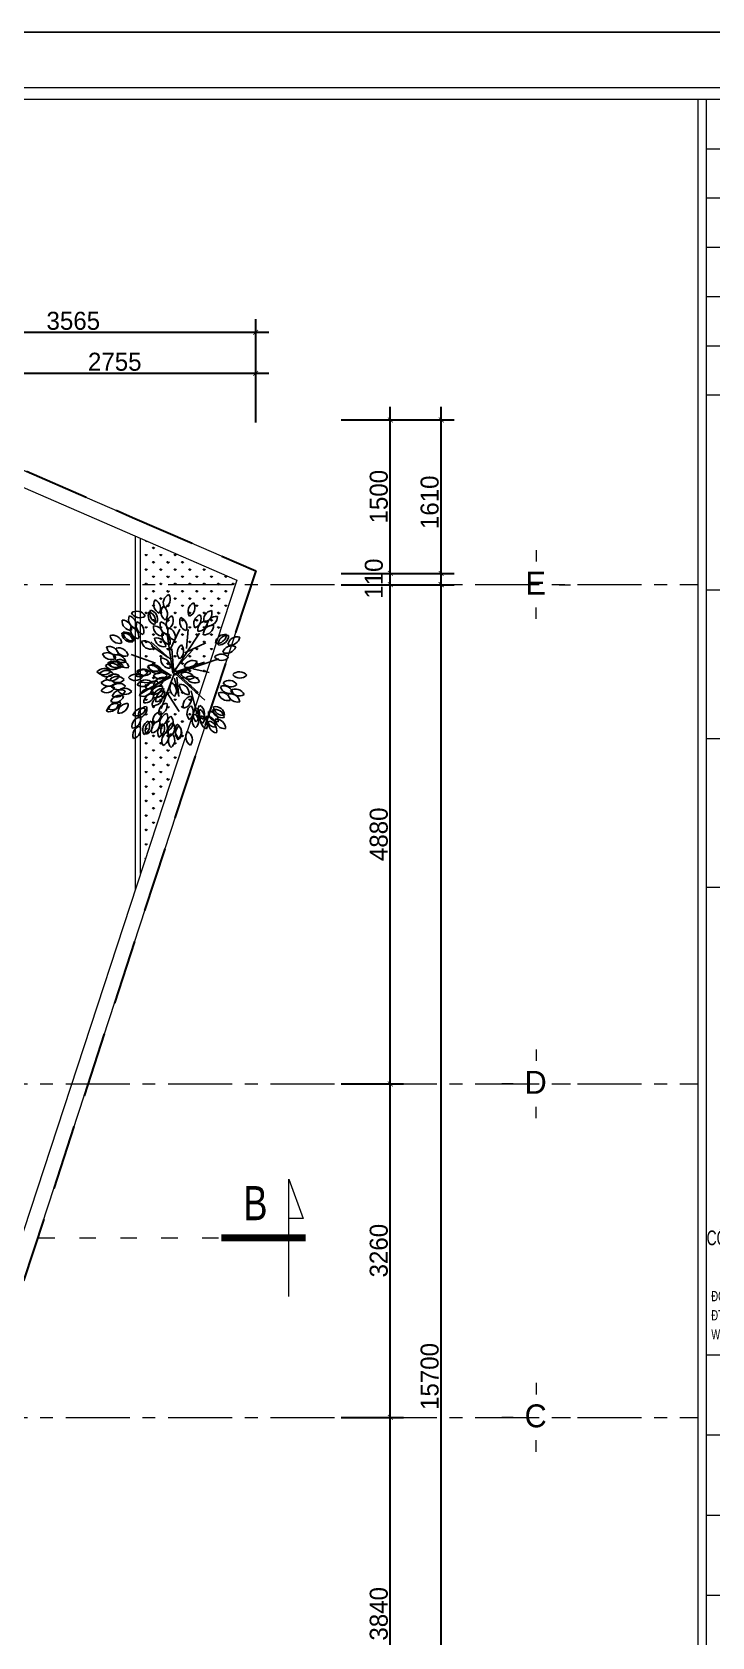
# Model space of a CAD drawing. Header units: millimetres. Extents: x 1832547 to 2001569, y -558009 to -417808.
# Drawn here: x 1899628 to 1906269, y -476381 to -460694 of the extents above; entities that cross this region are included whole.
import ezdxf
from ezdxf.enums import TextEntityAlignment as Align

# ---------------------------------------------------------------- set-up
doc = ezdxf.new("R2010")
doc.units = ezdxf.units.MM
doc.header["$MEASUREMENT"] = 0
for name, pattern in [('ACAD_ISO03W100', [30, 12, -18]), ('CENTER', [2, 1.25, -0.25, 0.25, -0.25]), ('HIDDEN', [9.525, 6.35, -3.175])]:
    doc.linetypes.add(name, pattern=pattern)
doc.layers.get('0').update_dxf_attribs({"linetype": 'CONTINUOUS'})
doc.layers.get('DEFPOINTS').update_dxf_attribs({"linetype": 'CONTINUOUS'})
for name, color, linetype, lineweight in [('AUDIT_I_120404221301-0', 7, 'CONTINUOUS', 15), ('AUDIT_I_160126172308-0', 7, 'CONTINUOUS', 5), ('CA. TUONG', 30, 'CONTINUOUS', 30), ('CA.cat 30', 30, 'CONTINUOUS', 35), ('CA.dim 08', 8, 'CONTINUOUS', 13), ('CA.noi that 15', 15, 'CONTINUOUS', 9), ('CA.thay 145', 145, 'CONTINUOUS', 18), ('CA.tim 67', 67, 'CENTER', 9), ('CA.vat lieu 08', 8, 'CONTINUOUS', 5), ('CA.vat lieu 179', 179, 'CONTINUOUS', 5)]:
    doc.layers.add(name, color=color, linetype=linetype, lineweight=lineweight)
doc.layers.add('CAY', color=94, linetype='CONTINUOUS')
doc.styles.add('CA.JSC1', font='Vhavan.ttf', dxfattribs={"width": 0.8})
doc.styles.get("Standard").update_dxf_attribs({"font": 'roman.shx'})
doc.styles.add('VH01-VNAVANTH', font='Vhavan.ttf', dxfattribs={"width": 0.8})
doc.styles.add('VH02-VNARIALH', font='Vharial.ttf', dxfattribs={"width": 0.8})
doc.dimstyles.new('CA 80', dxfattribs={"dimscale": 0.8, "dimtxt": 220, "dimasz": 60, "dimexe": 160, "dimexo": 0, "dimgap": 30, "dimtad": 1, "dimdec": 0, "dimrnd": 5, "dimzin": 0, "dimdsep": 46, "dimtxsty": 'Standard', "dimblk": 'ARCHTICK', "dimcen": 0.09, "dimdle": 160, "dimclrd": 256, "dimclre": 256, "dimclrt": 255, "dimadec": 0, "dimazin": 0, "dimtfac": 1, "dimtdec": 0, "dimtix": 1, "dimtmove": 2, "dimatfit": 3, "dimldrblk": 'DOT', "dimfxl": 600, "dimfxlon": 1, "dimtolj": 1, "dimtzin": 0, "dimarcsym": 0})

# ---------------------------------------------------------------- blocks, each defined once
blk = doc.blocks.new('A$C2d76a15f')
at = {"color": 4, "linetype": 'Continuous', "lineweight": 18}
blk.add_line((27498, 19313), (1212, 19313), dxfattribs=at)
for p, q in [((27405, 19220), (1306, 19220)), ((24743, 18820), (27405, 18820)), ((24743, 18421), (27405, 18421)), ((24743, 16824), (27405, 16824)), ((24743, 15245), (27405, 15245)), ((24743, 14039), (27405, 14039)), ((24743, 12834), (27405, 12834)), ((24743, 9041), (27405, 9041)), ((24743, 8392), (27405, 8392)), ((24743, 7742), (26405, 7742)), ((24743, 7093), (26405, 7093))]:
    blk.add_line(p, q)
at = {"linetype": 'Continuous', "lineweight": 18, "ltscale": 100}
for p, q in [((24677, 546), (24677, 19220)), ((24743, 546), (24743, 19220))]:
    blk.add_line(p, q, dxfattribs=at)
at = {"color": 8}
for p, q in [((24743, 18022), (27405, 18022)), ((24743, 17622), (27405, 17622)), ((24743, 17223), (27405, 17223))]:
    blk.add_line(p, q, dxfattribs=at)
at = {"layer": 'DEFPOINTS', "ltscale": 600}
blk.add_line((0, 19765), (27951, 19765), dxfattribs=at)
at = {"color": 140, "linetype": 'Continuous', "lineweight": 18, "style": 'VH01-VNAVANTH', "width": 0.7}
blk.add_text('c«ng ty tnhh t\xad vÊn thiÕt kÕ vµ x©y dùng', height=119.79, dxfattribs=at).set_placement((26074, 9930), align=Align.CENTER)
at = {"color": 8, "linetype": 'Continuous', "lineweight": 18, "style": 'VH02-VNARIALH', "width": 0.65}
for s, p in [('®c: ngâ 438, tæ 7, ph\xadêng yªn ninh, tp.yªn b¸i, tØnh yªn b¸i', (24783, 9476)), ('®t: 0948.920.285 - 0968.00.66.68', (24783, 9321)), ('web: sieuthibanve.com - email: namphonghouse@gmail.com', (24783, 9166))]:
    blk.add_text(s, height=83.19, dxfattribs=at).set_placement(p)
blk = doc.blocks.new('_ArchTick')
at = {"color": 1, "linetype": 'ByBlock', "const_width": 0.15}
blk.add_lwpolyline([(-0.5, -0.5), (0.5, 0.5)], dxfattribs=at)
blk = doc.blocks.new('*D785')
at = {"layer": 'CA.dim 08', "lineweight": -2, "transparency": 16777216}
for p, q in [((1903127, -478203), (1903127, -474107)), ((1902647, -474235), (1903255, -474235)), ((1902647, -478075), (1903255, -478075))]:
    blk.add_line(p, q, dxfattribs=at)
at = {"layer": 'DEFPOINTS', "color": 0, "transparency": 16777216}
for p in [(1902534, -474235), (1903127, -474235), (1902534, -478075)]:
    blk.add_point(p, dxfattribs=at)
at = {"layer": 'CA.dim 08', "lineweight": -2, "transparency": 16777216, "xscale": 48, "yscale": 48, "zscale": 48}
for p, rotation in [((1903127, -474235), 90), ((1903127, -478075), 270)]:
    blk.add_blockref('_ArchTick', p, dxfattribs=dict(at, rotation=rotation))
at = {"layer": 'CA.dim 08', "color": 255, "transparency": 16777216, "insert": (1903015, -476155), "char_height": 176, "attachment_point": 5, "rotation": 90}
blk.add_mtext('\\A1;3840', dxfattribs=at)
blk = doc.blocks.new('_DOT')
at = {"color": 1, "linetype": 'ByBlock'}
blk.add_line((-0.5, 0), (-1, 0), dxfattribs=at)
at = {"color": 1, "linetype": 'ByBlock', "const_width": 0.5}
blk.add_lwpolyline([(-0.25, 0, 1), (0.25, 0, 1)], format="xyb", close=True, dxfattribs=at)
blk = doc.blocks.new('*D787')
at = {"layer": 'CA.dim 08', "lineweight": -2, "transparency": 16777216}
for p, q in [((1903127, -474363), (1903127, -470847)), ((1902647, -470975), (1903255, -470975)), ((1902647, -474235), (1903255, -474235))]:
    blk.add_line(p, q, dxfattribs=at)
at = {"layer": 'DEFPOINTS', "color": 0, "transparency": 16777216}
for p in [(1902534, -470975), (1903127, -470975), (1902534, -474235)]:
    blk.add_point(p, dxfattribs=at)
at = {"layer": 'CA.dim 08', "lineweight": -2, "transparency": 16777216, "xscale": 48, "yscale": 48, "zscale": 48}
for p, rotation in [((1903127, -470975), 90), ((1903127, -474235), 270)]:
    blk.add_blockref('_ArchTick', p, dxfattribs=dict(at, rotation=rotation))
at = {"layer": 'CA.dim 08', "color": 255, "transparency": 16777216, "insert": (1903015, -472605), "char_height": 176, "attachment_point": 5, "rotation": 90}
blk.add_mtext('\\A1;3260', dxfattribs=at)
blk = doc.blocks.new('*D788')
at = {"layer": 'CA.dim 08', "lineweight": -2, "transparency": 16777216}
for p, q in [((1903127, -466223), (1903127, -465857)), ((1902647, -465985), (1903255, -465985)), ((1902647, -466095), (1903255, -466095))]:
    blk.add_line(p, q, dxfattribs=at)
at = {"layer": 'DEFPOINTS', "color": 0, "transparency": 16777216}
for p in [(1902534, -465985), (1903127, -465985), (1902534, -466095)]:
    blk.add_point(p, dxfattribs=at)
at = {"layer": 'CA.dim 08', "lineweight": -2, "transparency": 16777216, "xscale": 48, "yscale": 48, "zscale": 48}
for p, rotation in [((1903127, -465985), 90), ((1903127, -466095), 270)]:
    blk.add_blockref('_ArchTick', p, dxfattribs=dict(at, rotation=rotation))
at = {"layer": 'CA.dim 08', "color": 255, "transparency": 16777216, "insert": (1902967, -466036), "char_height": 176, "attachment_point": 5, "rotation": 90}
blk.add_mtext('\\A1;110', dxfattribs=at)
blk = doc.blocks.new('*D789')
at = {"layer": 'CA.dim 08', "lineweight": -2, "transparency": 16777216}
for p, q in [((1903144, -464485), (1903752, -464485)), ((1903624, -466223), (1903624, -464357)), ((1903144, -466095), (1903752, -466095))]:
    blk.add_line(p, q, dxfattribs=at)
at = {"layer": 'DEFPOINTS', "color": 0, "transparency": 16777216}
for p in [(1902534, -464485), (1903624, -464485), (1902534, -466095)]:
    blk.add_point(p, dxfattribs=at)
at = {"layer": 'CA.dim 08', "lineweight": -2, "transparency": 16777216, "xscale": 48, "yscale": 48, "zscale": 48}
for p, rotation in [((1903624, -464485), 90), ((1903624, -466095), 270)]:
    blk.add_blockref('_ArchTick', p, dxfattribs=dict(at, rotation=rotation))
at = {"layer": 'CA.dim 08', "color": 255, "transparency": 16777216, "insert": (1903512, -465290), "char_height": 176, "attachment_point": 5, "rotation": 90}
blk.add_mtext('\\A1;1610', dxfattribs=at)
blk = doc.blocks.new('*D790')
at = {"layer": 'CA.dim 08', "lineweight": -2, "transparency": 16777216}
for p, q in [((1903624, -481813), (1903624, -465857)), ((1903144, -465985), (1903752, -465985)), ((1903144, -481685), (1903752, -481685))]:
    blk.add_line(p, q, dxfattribs=at)
at = {"layer": 'DEFPOINTS', "color": 0, "transparency": 16777216}
for p in [(1902534, -465985), (1903624, -465985), (1902534, -481685)]:
    blk.add_point(p, dxfattribs=at)
at = {"layer": 'CA.dim 08', "lineweight": -2, "transparency": 16777216, "xscale": 48, "yscale": 48, "zscale": 48}
for p, rotation in [((1903624, -465985), 90), ((1903624, -481685), 270)]:
    blk.add_blockref('_ArchTick', p, dxfattribs=dict(at, rotation=rotation))
at = {"layer": 'CA.dim 08', "color": 255, "transparency": 16777216, "insert": (1903512, -473835), "char_height": 176, "attachment_point": 5, "rotation": 90}
blk.add_mtext('\\A1;15700', dxfattribs=at)
blk = doc.blocks.new('*D792')
at = {"layer": 'CA.dim 08', "lineweight": -2, "transparency": 16777216}
for p, q in [((1898248, -464085), (1898248, -463501)), ((1901812, -464085), (1901812, -463501)), ((1901940, -463629), (1898120, -463629))]:
    blk.add_line(p, q, dxfattribs=at)
at = {"layer": 'DEFPOINTS', "color": 0, "transparency": 16777216}
for p in [(1898248, -463629), (1898248, -464085), (1901812, -464085)]:
    blk.add_point(p, dxfattribs=at)
at = {"layer": 'CA.dim 08', "lineweight": -2, "transparency": 16777216, "xscale": 48, "yscale": 48, "zscale": 48, "rotation": 180}
blk.add_blockref('_ArchTick', (1898248, -463629), dxfattribs=at)
at = {"layer": 'CA.dim 08', "lineweight": -2, "transparency": 16777216, "xscale": 48, "yscale": 48, "zscale": 48}
blk.add_blockref('_ArchTick', (1901812, -463629), dxfattribs=at)
at = {"layer": 'CA.dim 08', "color": 255, "transparency": 16777216, "insert": (1900030, -463517), "char_height": 176, "attachment_point": 5}
blk.add_mtext('\\A1;3565', dxfattribs=at)
blk = doc.blocks.new('*D794')
at = {"layer": 'CA.dim 08', "lineweight": -2, "transparency": 16777216}
for p, q in [((1902647, -464485), (1903255, -464485)), ((1903127, -466113), (1903127, -464357)), ((1902647, -465985), (1903255, -465985))]:
    blk.add_line(p, q, dxfattribs=at)
at = {"layer": 'DEFPOINTS', "color": 0, "transparency": 16777216}
for p in [(1902534, -464485), (1903127, -464485), (1902534, -465985)]:
    blk.add_point(p, dxfattribs=at)
at = {"layer": 'CA.dim 08', "lineweight": -2, "transparency": 16777216, "xscale": 48, "yscale": 48, "zscale": 48}
for p, rotation in [((1903127, -464485), 90), ((1903127, -465985), 270)]:
    blk.add_blockref('_ArchTick', p, dxfattribs=dict(at, rotation=rotation))
at = {"layer": 'CA.dim 08', "color": 255, "transparency": 16777216, "insert": (1903015, -465235), "char_height": 176, "attachment_point": 5, "rotation": 90}
blk.add_mtext('\\A1;1500', dxfattribs=at)
blk = doc.blocks.new('*D805')
at = {"layer": 'CA.dim 08', "lineweight": -2, "transparency": 16777216}
for p, q in [((1903127, -471103), (1903127, -465967)), ((1902647, -466095), (1903255, -466095)), ((1902647, -470975), (1903255, -470975))]:
    blk.add_line(p, q, dxfattribs=at)
at = {"layer": 'DEFPOINTS', "color": 0, "transparency": 16777216}
for p in [(1902534, -466095), (1903127, -466095), (1902534, -470975)]:
    blk.add_point(p, dxfattribs=at)
at = {"layer": 'CA.dim 08', "lineweight": -2, "transparency": 16777216, "xscale": 48, "yscale": 48, "zscale": 48}
for p, rotation in [((1903127, -466095), 90), ((1903127, -470975), 270)]:
    blk.add_blockref('_ArchTick', p, dxfattribs=dict(at, rotation=rotation))
at = {"layer": 'CA.dim 08', "color": 255, "transparency": 16777216, "insert": (1903015, -468535), "char_height": 176, "attachment_point": 5, "rotation": 90}
blk.add_mtext('\\A1;4880', dxfattribs=at)
blk = doc.blocks.new('FDBNDFJKBNFJKDNBFD')
at = {"layer": 'CA.vat lieu 08'}
for p, q in [((664804, -453296), (664804, -453401)), ((664594, -453612), (664490, -453612)), ((665015, -453612), (665119, -453612)), ((664804, -453926), (664804, -453821))]:
    blk.add_line(p, q, dxfattribs=at)
blk = doc.blocks.new('*D821')
at = {"layer": 'CA.dim 08', "lineweight": -2, "transparency": 16777216}
for p, q in [((1899058, -464496), (1899058, -463901)), ((1901812, -464509), (1901812, -463901)), ((1898930, -464029), (1901940, -464029))]:
    blk.add_line(p, q, dxfattribs=at)
at = {"layer": 'DEFPOINTS', "color": 0, "transparency": 16777216}
for p in [(1901812, -464029), (1899058, -464496), (1901812, -465567)]:
    blk.add_point(p, dxfattribs=at)
at = {"layer": 'CA.dim 08', "lineweight": -2, "transparency": 16777216, "xscale": 48, "yscale": 48, "zscale": 48, "rotation": 180}
blk.add_blockref('_ArchTick', (1899058, -464029), dxfattribs=at)
at = {"layer": 'CA.dim 08', "lineweight": -2, "transparency": 16777216, "xscale": 48, "yscale": 48, "zscale": 48}
blk.add_blockref('_ArchTick', (1901812, -464029), dxfattribs=at)
at = {"layer": 'CA.dim 08', "color": 255, "transparency": 16777216, "insert": (1900435, -463917), "char_height": 176, "attachment_point": 5}
blk.add_mtext('\\A1;2755', dxfattribs=at)
blk = doc.blocks.new('A$C4E926DCA')
at = {"layer": 'CAY', "color": 96, "true_color": 0x00750e}
for p, q in [((334.8, 347.6), (374.5, 563)), ((374.5, 563), (371.8, 551.7)), ((334.8, 355.2), (194.7, 472.3)), ((340.1, 359), (234.3, 445.9)), ((345.4, 438.3), (318.9, 510.1)), ((329.5, 347.6), (363.9, 495)), ((337.4, 343.8), (504, 491.2)), ((342.7, 359), (369.2, 495)), ((345.4, 343.8), (432.6, 449.6)), ((424.7, 411.9), (456.4, 513.9)), ((247.5, 415.6), (139.1, 427)), ((443.2, 423.2), (527.8, 442.1)), ((443.2, 343.8), (535.8, 404.3)), ((258.1, 302.3), (160.3, 347.6)), ((340.1, 351.4), (186.7, 268.3)), ((229, 355.2), (318.9, 359)), ((313.6, 347.6), (229, 355.2)), ((332.2, 336.3), (266.1, 185.1)), ((321.6, 328.7), (287.2, 230.5)), ((316.3, 347.6), (313.6, 347.6)), ((321.6, 332.5), (321.6, 328.7)), ((329.5, 332.5), (369.2, 283.4)), ((366.5, 290.9), (332.2, 332.5)), ((337.4, 347.6), (451.2, 355.2)), ((340.1, 343.8), (512, 343.8)), ((406.2, 340.1), (496.1, 264.5)), ((414.1, 332.5), (477.6, 264.5)), ((305.7, 256.9), (321.6, 181.4)), ((369.2, 283.4), (366.5, 290.9)), ((395.6, 272), (451.2, 166.2))]:
    blk.add_line(p, q, dxfattribs=at)
for centre, radius, start, end in [((316.7, 652.3), 44.2, 143.51005, 236.52195), ((259.8, 641.7), 42.7, 322.16683, 59.94562), ((473, 630.3), 44.2, 108.51005, 201.52195), ((420.3, 654.2), 42.7, 287.16683, 24.94562), ((209.1, 624.7), 44.2, 173.51005, 266.52195), ((165.1, 587), 42.7, 352.16683, 89.94562), ((236.1, 637.4), 44.2, 158.51005, 251.52195), ((183.9, 612.3), 42.7, 337.16683, 74.94562), ((253, 595.1), 44.2, 168.51005, 261.52195), ((205.9, 561.4), 42.7, 347.16683, 84.94562), ((282.9, 604.9), 44.2, 148.51005, 241.52195), ((227.1, 589.3), 42.7, 327.16683, 64.94562), ((409.1, 581.4), 44.2, 143.51005, 236.52195), ((352.2, 570.8), 42.7, 322.16683, 59.94562), ((438.4, 608.3), 44.2, 118.51005, 211.52195), ((382.3, 622.7), 42.7, 297.16683, 34.94562), ((480.8, 578.6), 44.2, 98.51005, 191.52195), ((433, 611.3), 42.7, 277.16683, 14.94562), ((489.6, 571), 44.2, 103.51005, 196.52195), ((439.1, 599.4), 42.7, 282.16683, 19.94562), ((59.6, 505), 42.7, 2.16683, 99.94562), ((96.3, 549.8), 44.2, 183.51005, 276.52195), ((99.8, 476.5), 42.7, 7.16683, 104.94562), ((132.5, 524.3), 44.2, 188.51005, 281.52195), ((148.2, 544), 44.2, 173.51005, 266.52195), ((104.3, 506.3), 42.7, 352.16683, 89.94562), ((117.4, 509.1), 42.7, 357.16683, 94.94562), ((157.9, 550.5), 44.2, 178.51005, 271.52195), ((221.9, 582.2), 44.2, 173.51005, 266.52195), ((178, 544.5), 42.7, 352.16683, 89.94562), ((536.8, 517.3), 44.2, 98.51005, 191.52195), ((489, 550), 42.7, 277.16683, 14.94562), ((557.3, 490.7), 44.2, 93.51005, 186.52195), ((512.6, 527.4), 42.7, 272.16683, 9.94562), ((574.5, 540.7), 44.2, 98.51005, 191.52195), ((526.7, 573.4), 42.7, 277.16683, 14.94562), ((593.7, 518), 44.2, 83.51005, 176.52195), ((556, 561.9), 42.7, 262.16683, 359.94562), ((57, 463.8), 42.7, 17.16683, 114.94562), ((80.9, 516.5), 44.2, 198.51005, 291.52195), ((88.5, 425.9), 42.7, 27.16683, 124.94562), ((102.9, 481.9), 44.2, 208.51005, 301.52195), ((80.2, 460.3), 42.7, 12.16683, 109.94562), ((108.6, 510.7), 44.2, 193.51005, 286.52195), ((122.5, 417.7), 42.7, 37.16683, 134.94562), ((127, 475.4), 44.2, 218.51005, 311.52195), ((140.7, 419.2), 42.7, 37.16683, 134.94562), ((145.2, 476.9), 44.2, 218.51005, 311.52195), ((324, 444.1), 44.2, 158.51005, 251.52195), ((271.8, 419), 42.7, 337.16683, 74.94562), ((398.2, 423), 44.2, 118.51005, 211.52195), ((342.1, 437.4), 42.7, 297.16683, 34.94562), ((574.5, 464.3), 44.2, 73.51005, 166.52195), ((545, 514.1), 42.7, 252.16683, 349.94562), ((629, 444), 44.2, 68.51005, 161.52195), ((604, 496.2), 42.7, 247.16683, 344.94562), ((30.1, 346.8), 42.7, 37.16683, 134.94562), ((34.6, 404.5), 44.2, 218.51005, 311.52195), ((110, 386.7), 42.7, 47.16683, 144.94562), ((104.4, 444.3), 44.2, 228.51005, 321.52195), ((140.4, 395.7), 42.7, 52.16683, 149.94562), ((129.7, 452.6), 44.2, 233.51005, 326.52195), ((156.3, 369.6), 42.7, 57.16683, 154.94562), ((140.7, 425.4), 44.2, 238.51005, 331.52195), ((216.3, 369.5), 42.7, 82.16683, 179.94562), ((178.6, 413.4), 44.2, 263.51005, 356.52195), ((242.5, 362.3), 42.7, 7.16683, 104.94562), ((275.2, 410.1), 44.2, 188.51005, 281.52195), ((345.2, 421.4), 44.2, 158.51005, 251.52195), ((293, 396.4), 42.7, 337.16683, 74.94562), ((439.5, 364.2), 44.2, 58.51005, 151.52195), ((424, 420), 42.7, 237.16683, 334.94562), ((527.8, 390.4), 42.7, 202.16683, 299.94562), ((508.5, 335.7), 44.2, 23.51005, 116.52195), ((562.6, 451.3), 42.7, 207.16683, 304.94562), ((548.2, 395.2), 44.2, 28.51005, 121.52195), ((584.5, 336.4), 44.2, 68.51005, 161.52195), ((559.5, 388.6), 42.7, 247.16683, 344.94562), ((683.9, 336.9), 44.2, 68.51005, 161.52195), ((658.9, 389.1), 42.7, 247.16683, 344.94562), ((38.8, 265.9), 42.7, 52.16683, 149.94562), ((28.2, 322.8), 44.2, 233.51005, 326.52195), ((69.5, 303.3), 42.7, 52.16683, 149.94562), ((58.8, 360.2), 44.2, 233.51005, 326.52195), ((72.3, 301.7), 42.7, 42.16683, 139.94562), ((71.7, 359.6), 44.2, 223.51005, 316.52195), ((93.7, 274), 42.7, 62.16683, 159.94562), ((73.3, 328.2), 44.2, 243.51005, 336.52195), ((121.9, 270.7), 42.7, 57.16683, 154.94562), ((106.3, 326.4), 44.2, 238.51005, 331.52195), ((201.1, 254), 42.7, 82.16683, 179.94562), ((163.4, 298), 44.2, 263.51005, 356.52195), ((262.8, 306.7), 42.7, 37.16683, 134.94562), ((267.2, 364.5), 44.2, 218.51005, 311.52195), ((331.1, 258), 42.7, 97.16683, 194.94562), ((283.3, 290.7), 44.2, 278.51005, 11.52195), ((364.3, 288.2), 42.7, 137.16683, 234.94562), ((306.6, 282.5), 44.2, 318.51005, 51.52195), ((405.9, 340.5), 42.7, 187.16683, 284.94562), ((373.2, 292.7), 44.2, 8.51005, 101.52195), ((507.6, 327), 42.7, 177.16683, 274.94562), ((467.1, 285.6), 44.2, 358.51005, 91.52195), ((512, 361.7), 42.7, 197.16683, 294.94562), ((488.1, 309), 44.2, 18.51005, 111.52195), ((556.6, 328.7), 42.7, 187.16683, 284.94562), ((523.9, 280.9), 44.2, 8.51005, 101.52195), ((560.1, 360), 42.7, 202.16683, 299.94562), ((540.9, 305.4), 44.2, 23.51005, 116.52195), ((595.2, 255.9), 44.2, 28.51005, 121.52195), ((619.6, 321), 42.7, 202.16683, 299.94562), ((600.3, 266.4), 44.2, 23.51005, 116.52195), ((617.4, 372.9), 42.7, 222.16683, 319.94562), ((618, 315), 44.2, 43.51005, 136.52195), ((657.6, 344.4), 42.7, 212.16683, 309.94562), ((648.2, 287.3), 44.2, 33.51005, 126.52195), ((58.5, 241.2), 42.7, 67.16683, 164.94562), ((33.5, 293.4), 44.2, 248.51005, 341.52195), ((98.8, 227.4), 42.7, 67.16683, 164.94562), ((73.8, 279.6), 44.2, 248.51005, 341.52195), ((102.9, 242.7), 42.7, 67.16683, 164.94562), ((77.8, 294.9), 44.2, 248.51005, 341.52195), ((124.2, 208.7), 42.7, 82.16683, 179.94562), ((86.5, 252.6), 44.2, 263.51005, 356.52195), ((149.7, 249.5), 42.7, 77.16683, 174.94562), ((116, 296.5), 44.2, 258.51005, 351.52195), ((166.7, 221.5), 42.7, 82.16683, 179.94562), ((129, 265.5), 44.2, 263.51005, 356.52195), ((246.4, 239.1), 42.7, 97.16683, 194.94562), ((198.7, 271.8), 44.2, 278.51005, 11.52195), ((262.8, 251.9), 42.7, 87.16683, 184.94562), ((221.4, 292.4), 44.2, 268.51005, 1.52195), ((264.4, 202.9), 42.7, 97.16683, 194.94562), ((216.7, 235.6), 44.2, 278.51005, 11.52195), ((280.8, 250.4), 42.7, 97.16683, 194.94562), ((233, 283.1), 44.2, 278.51005, 11.52195), ((295.8, 199.4), 42.7, 112.16683, 209.94562), ((297.5, 247.5), 42.7, 107.16683, 204.94562), ((244.8, 271.4), 44.2, 288.51005, 21.52195), ((241.2, 218.6), 44.2, 293.51005, 26.52195), ((326.1, 231.8), 42.7, 112.16683, 209.94562), ((271.5, 251), 44.2, 293.51005, 26.52195), ((340.4, 205), 42.7, 127.16683, 224.94562), ((282.6, 209.4), 44.2, 308.51005, 41.52195), ((387.1, 197), 42.7, 117.16683, 214.94562), ((389.9, 220.5), 42.7, 147.16683, 244.94562), ((390.1, 280.5), 42.7, 172.16683, 269.94562), ((346.1, 242.8), 44.2, 353.51005, 86.52195), ((331, 211.3), 44.2, 298.51005, 31.52195), ((334.1, 204.9), 44.2, 328.51005, 61.52195), ((401.7, 273.3), 42.7, 152.16683, 249.94562), ((347.5, 252.9), 44.2, 333.51005, 66.52195), ((505.5, 265.3), 42.7, 172.16683, 269.94562), ((461.6, 227.6), 44.2, 353.51005, 86.52195), ((574.8, 251.1), 42.7, 202.16683, 299.94562), ((555.6, 196.4), 44.2, 23.51005, 116.52195), ((609.6, 312), 42.7, 207.16683, 304.94562), ((655.5, 235.5), 42.7, 152.16683, 249.94562), ((601.3, 215.1), 44.2, 333.51005, 66.52195), ((110.3, 118.1), 42.7, 77.16683, 174.94562), ((76.6, 165.2), 44.2, 258.51005, 351.52195), ((121.3, 174.9), 42.7, 72.16683, 169.94562), ((91.8, 224.8), 44.2, 253.51005, 346.52195), ((120.7, 161.6), 42.7, 67.16683, 164.94562), ((95.7, 213.8), 44.2, 248.51005, 341.52195), ((158.9, 126.4), 42.7, 87.16683, 184.94562), ((117.5, 166.9), 44.2, 268.51005, 1.52195), ((202, 160.9), 42.7, 87.16683, 184.94562), ((160.7, 201.4), 44.2, 268.51005, 1.52195), ((210.9, 156.3), 42.7, 112.16683, 209.94562), ((156.3, 175.5), 44.2, 293.51005, 26.52195), ((372.8, 174.2), 42.7, 137.16683, 234.94562), ((315.2, 168.6), 44.2, 318.51005, 51.52195), ((393.2, 103.5), 44.2, 353.51005, 86.52195), ((490.4, 145.4), 42.7, 172.16683, 269.94562), ((446.5, 107.7), 44.2, 353.51005, 86.52195), ((551.1, 180.7), 42.7, 177.16683, 274.94562), ((510.6, 139.4), 44.2, 358.51005, 91.52195), ((554.7, 187.7), 42.7, 177.16683, 274.94562), ((514.2, 146.3), 44.2, 358.51005, 91.52195), ((559.1, 222.4), 42.7, 197.16683, 294.94562), ((535.2, 169.7), 44.2, 18.51005, 111.52195), ((603.7, 189.4), 42.7, 187.16683, 284.94562), ((571, 141.6), 44.2, 8.51005, 101.52195), ((607.2, 220.7), 42.7, 202.16683, 299.94562), ((588, 166.1), 44.2, 23.51005, 116.52195), ((235.4, 78.5), 42.7, 97.16683, 194.94562), ((187.7, 111.2), 44.2, 278.51005, 11.52195), ((248.2, 35.7), 42.7, 107.16683, 204.94562), ((195.5, 59.6), 44.2, 288.51005, 21.52195), ((255.5, 48.7), 42.7, 112.16683, 209.94562), ((200.9, 67.9), 44.2, 293.51005, 26.52195), ((286.1, 67.2), 42.7, 117.16683, 214.94562), ((230, 81.6), 44.2, 298.51005, 31.52195), ((310, 77.7), 42.7, 117.16683, 214.94562), ((316.3, 119.1), 42.7, 142.16683, 239.94562), ((253.9, 92.1), 44.2, 298.51005, 31.52195), ((259.4, 108.4), 44.2, 323.51005, 56.52195), ((342.3, 91.3), 42.7, 137.16683, 234.94562), ((284.7, 85.6), 44.2, 318.51005, 51.52195), ((364.8, 48.7), 42.7, 142.16683, 239.94562), ((374.9, 92), 42.7, 142.16683, 239.94562), ((307.9, 38.1), 44.2, 323.51005, 56.52195), ((318, 81.3), 44.2, 323.51005, 56.52195), ((387.4, 65.7), 42.7, 127.16683, 224.94562), ((329.7, 70.1), 44.2, 308.51005, 41.52195), ((408.6, 48.2), 42.7, 142.16683, 239.94562), ((351.7, 37.5), 44.2, 323.51005, 56.52195), ((436.9, 81.2), 42.7, 147.16683, 244.94562), ((437.1, 141.2), 42.7, 172.16683, 269.94562), ((441.3, 100.6), 42.7, 147.16683, 244.94562), ((381.2, 65.6), 44.2, 328.51005, 61.52195), ((445.1, 92.3), 42.7, 147.16683, 244.94562), ((385.5, 85), 44.2, 328.51005, 61.52195), ((389.4, 76.7), 44.2, 328.51005, 61.52195), ((462.5, 128.4), 42.7, 167.16683, 264.94562), ((415.4, 94.7), 44.2, 348.51005, 81.52195), ((484.6, 77.5), 42.7, 157.16683, 254.94562), ((432.4, 52.5), 44.2, 338.51005, 71.52195), ((503.3, 102.9), 42.7, 172.16683, 269.94562), ((459.3, 65.2), 44.2, 353.51005, 86.52195), ((552.6, 126), 42.7, 172.16683, 269.94562), ((508.6, 88.3), 44.2, 353.51005, 86.52195), ((335.9, 36.1), 42.7, 127.16683, 224.94562), ((278.2, 40.6), 44.2, 308.51005, 41.52195), ((419.9, 34.9), 42.7, 137.16683, 234.94562), ((362.2, 29.3), 44.2, 318.51005, 51.52195)]:
    blk.add_arc(centre, radius, start, end, dxfattribs=at)
blk = doc.blocks.new('vet cat')
at = {"layer": 'CA.cat 30', "const_width": 50}
blk.add_lwpolyline([(-82592, -188552), (-81976, -188552)], dxfattribs=at)
at = {"layer": 'CA.thay 145'}
blk.add_line((-82574, -188411), (-82469, -188411), dxfattribs=at)
blk.add_lwpolyline([(-82469, -188983), (-82469, -188122), (-82574, -188411)], dxfattribs=at)
blk = doc.blocks.new('1E3E')
at = {"layer": 'CA.thay 145', "color": 1, "linetype": 'ACAD_ISO03W100', "ltscale": 10}
blk.add_lwpolyline([(791912, 808428), (808757, 808428)], dxfattribs=at)
at = {"layer": 'CA.cat 30', "xscale": -1}
blk.add_blockref('vet cat', (726577, 996980), dxfattribs=at)
at = {"layer": 'AUDIT_I_120404221301-0', "style": 'CA.JSC1', "width": 0.8}
blk.add_text('B', height=250, dxfattribs=at).set_placement((808712, 808557))
blk = doc.blocks.new('ƯT5T45')
at = {"layer": 'CA.vat lieu 179', "ltscale": 100}
h = blk.add_hatch(dxfattribs=at)
h.set_pattern_fill('GRASS', color=256, scale=100, pattern_type=2)
h.set_pattern_definition([(90, (1901379.35, -466733.66), (-70.7107, 70.7107), [18.75, -122.6714]), (45, (1901379.35, -466733.66), (-70.7107, 70.7107), [18.75, -81.25]), (135, (1901379.35, -466733.66), (-70.7107, -70.7107), [18.75, -81.25])])
h.paths.add_polyline_path([(1900688.1, -468919.5), (1901628.4, -466051.6), (1900688.1, -465642.8)])
at = {"color": 12, "linetype": 'HIDDEN', "ltscale": 100, "true_color": 0xc20013}
blk.add_lwpolyline([(1891185.5, -461351.6), (1894333.3, -462708.1), (1900609.2, -465437), (1901812.3, -465960.1), (1899116.1, -474208.4), (1896657.5, -481699.9), (1886871.6, -481674.8), (1887136.8, -475409), (1882953.7, -475534.1), (1882856.2, -475529.4)], dxfattribs=at)
at = {"layer": 'CA.thay 145'}
for p, q in [((1900638.1, -469071.9), (1900638.1, -465621.1)), ((1900688.1, -468919.5), (1900688.1, -465642.8))]:
    blk.add_line(p, q, dxfattribs=at)
for points in [[(1890818.3, -461351.6), (1901628.4, -466051.6), (1896551.7, -481534.7), (1894798.1, -481534.7)], [(1891170.7, -461351.6), (1901812.3, -465960.1), (1896663.5, -481684.7), (1894798.1, -481684.7)]]:
    blk.add_lwpolyline(points, dxfattribs=at)
at = {"layer": 'CA.tim 67', "ltscale": 500}
for p, q in [((1877956.3, -466094.7), (1906135.3, -466094.7)), ((1877956.3, -470974.7), (1906135.3, -470974.7)), ((1877956.3, -474234.7), (1906135.3, -474234.7))]:
    blk.add_line(p, q, dxfattribs=at)
at = {"layer": 'CA.dim 08', "xscale": -1.066666666666667, "yscale": 1.066666666666667, "zscale": 1.066666666666667}
for p in [(2613675.5, 17757.6), (2613675.5, 12877.6), (2613675.5, 9617.6)]:
    blk.add_blockref('FDBNDFJKBNFJKDNBFD', p, dxfattribs=at)
at = {"layer": 'CAY', "xscale": -2.12625, "yscale": 2.12625, "zscale": 2.12625, "rotation": 278.2400984762577}
blk.add_blockref('A$C4E926DCA', (1900382, -467779.1), dxfattribs=at)
at = {"layer": 'AUDIT_I_160126172308-0', "style": 'CA.JSC1'}
for s, p in [('e', (1904547.1, -466079.6)), ('d', (1904547.1, -470959.6)), ('c', (1904547.1, -474219.6))]:
    blk.add_text(s, height=224, dxfattribs=at).set_placement(p, align=Align.MIDDLE)
at = {"layer": 'CA.dim 08'}
for base, p1, p2, angle, picture, middle in [((1898248.1, -463628.7), (1901812.3, -464084.7), (1898248.1, -464084.7), 180, '*D792', (1900030.2, -463516.7)), ((1903623.8, -464484.7), (1902534.1, -466094.7), (1902534.1, -464484.7), 90, '*D789', (1903511.8, -465289.7)), ((1903127.3, -464484.7), (1902534.1, -465984.7), (1902534.1, -464484.7), 90, '*D794', (1903015.3, -465234.7)), ((1903623.8, -465984.7), (1902534.1, -481684.7), (1902534.1, -465984.7), 90, '*D790', (1903511.8, -473834.7)), ((1903127.3, -466094.7), (1902534.1, -470974.7), (1902534.1, -466094.7), 90, '*D805', (1903015.3, -468534.7)), ((1903127.3, -470974.7), (1902534.1, -474234.7), (1902534.1, -470974.7), 90, '*D787', (1903015.3, -472604.7)), ((1903127.3, -474234.7), (1902534.1, -478074.7), (1902534.1, -474234.7), 90, '*D785', (1903015.3, -476154.7))]:
    dim = blk.add_linear_dim(base=base, p1=p1, p2=p2, angle=angle, dimstyle='CA 80', dxfattribs=at)
    dim.commit()
    dim.dimension.update_dxf_attribs({"geometry": picture, "text_midpoint": middle})
dim = blk.add_linear_dim(base=(1901812.3, -464028.7), p1=(1899058.1, -464495.8), p2=(1901812.3, -465566.8), dimstyle='CA 80', dxfattribs=at)
dim.commit()
dim.dimension.update_dxf_attribs({"geometry": '*D821', "text_midpoint": (1900435.2, -463916.7)})
dim = blk.add_linear_dim(base=(1903127.3, -465984.7), p1=(1902534.1, -466094.7), p2=(1902534.1, -465984.7), angle=90, dimstyle='CA 80', dxfattribs=at)
dim.commit()
dim.dimension.update_dxf_attribs({"geometry": '*D788', "text_midpoint": (1902967.3, -466036.2), "dimtype": 160})

msp = doc.modelspace()

# ---------------------------------------------------------------- block references
at = {"layer": 'CA. TUONG'}
msp.add_blockref('ƯT5T45', (0, 0), dxfattribs=at)
at = {"layer": 'CA.noi that 15', "xscale": 1.333333333333333, "yscale": 1.333333333333333, "zscale": 1.333333333333333}
msp.add_blockref('1E3E', (823407.2, -1550383.2), dxfattribs=at)
at = {"layer": 'CA.thay 145', "xscale": 1.205715468216754, "yscale": 1.205715468216754, "zscale": 1.205715468216754}
msp.add_blockref('A$C2d76a15f', (1876382.2, -484525), dxfattribs=at)

doc.saveas('drawing.dxf')
